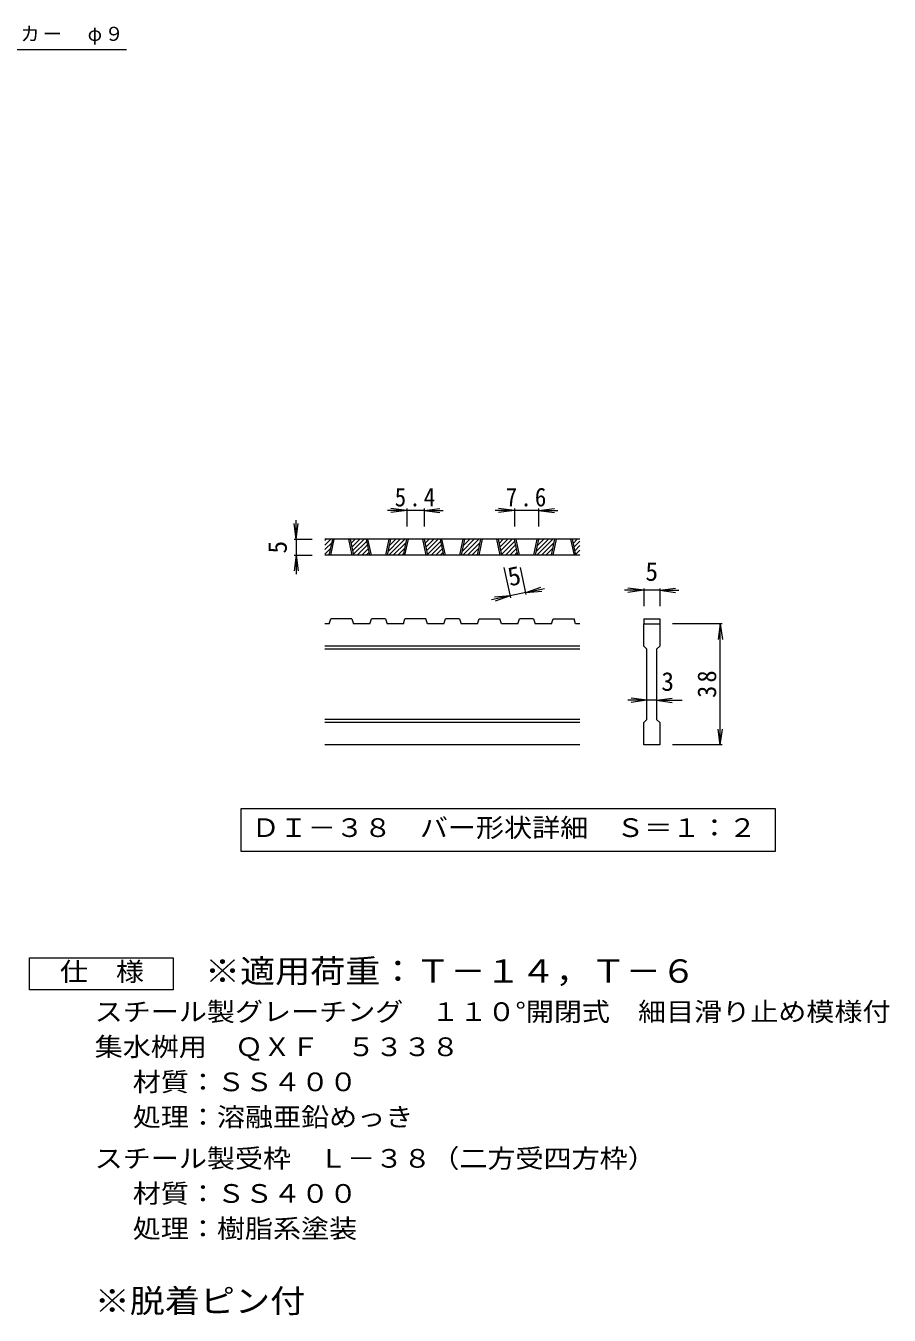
# Model space of a CAD drawing. Units: millimetres on the paper, enlarged 5 times, with parts at other scales. Extents: x -865 to 882, y -688 to 590.
# Drawn here: x 205 to 882, y -566 to 445 of the extents above; entities that cross this region are included whole.
import ezdxf
from ezdxf.enums import TextEntityAlignment as Align

# ---------------------------------------------------------------- set-up
doc = ezdxf.new("R2010")
doc.units = ezdxf.units.MM
doc.header["$LTSCALE"] = 5
for name, color, linetype, lineweight in [('1-5_1-5ﾚｲﾔ', 7, 'Continuous', 9), ('D-0', 3, 'Continuous', 9), ('D-4', 7, 'Continuous', 9), ('F-4_F-4ﾚｲﾔ', 2, 'Continuous', 9), ('F-5_F-5ﾚｲﾔ', 7, 'Continuous', 9)]:
    doc.layers.add(name, color=color, linetype=linetype, lineweight=lineweight)
doc.styles.add('ＭＳ ゴシック', font='')
doc.styles.get('ＭＳ ゴシック').set_extended_font_data('MS Gothic')

msp = doc.modelspace()

# ---------------------------------------------------------------- linework, layer by layer
at = {"layer": '1-5_1-5ﾚｲﾔ'}
msp.add_line((167.305, 426.191), (284.223, 426.191), dxfattribs=at)
at = {"layer": 'D-0'}
for p, q in [((439.761, 37.768), (444.294, 42.301)), ((439.761, 41.303), (440.759, 42.301)), ((639.761, 42.301), (439.761, 42.301)), ((443.199, 29.801), (445.874, 42.301)), ((444.449, 29.801), (447.124, 42.301)), ((458.199, 42.301), (460.874, 29.801)), ((459.449, 42.301), (462.124, 29.801)), ((459.535, 41.902), (459.934, 42.301)), ((460.158, 38.99), (463.469, 42.301)), ((460.781, 36.077), (467.005, 42.301)), ((461.404, 33.165), (470.54, 42.301)), ((462.027, 30.253), (472.557, 40.782)), ((474.907, 29.801), (472.232, 42.301)), ((476.157, 29.801), (473.482, 42.301)), ((489.907, 42.301), (487.232, 29.801)), ((491.157, 42.301), (488.482, 29.801)), ((489.07, 32.546), (498.825, 42.301)), ((489.86, 29.801), (502.36, 42.301)), ((490.032, 37.044), (495.289, 42.301)), ((490.995, 41.542), (491.753, 42.301)), ((501.265, 29.801), (503.94, 42.301)), ((502.515, 29.801), (505.19, 42.301)), ((516.265, 42.301), (518.94, 29.801)), ((517.515, 42.301), (520.19, 29.801)), ((517.601, 41.902), (518, 42.301)), ((518.224, 38.99), (521.535, 42.301)), ((518.847, 36.077), (525.071, 42.301)), ((519.47, 33.165), (528.606, 42.301)), ((520.094, 30.253), (530.623, 40.782)), ((532.973, 29.801), (530.298, 42.301)), ((534.223, 29.801), (531.548, 42.301)), ((547.973, 42.301), (545.298, 29.801)), ((549.223, 42.301), (546.548, 29.801)), ((547.136, 32.546), (556.891, 42.301)), ((547.926, 29.801), (560.426, 42.301)), ((548.098, 37.044), (553.355, 42.301)), ((549.061, 41.542), (549.82, 42.301)), ((559.331, 29.801), (562.006, 42.301)), ((560.581, 29.801), (563.256, 42.301)), ((574.331, 42.301), (577.006, 29.801)), ((575.581, 42.301), (578.256, 29.801)), ((575.667, 41.902), (576.066, 42.301)), ((576.29, 38.99), (579.601, 42.301)), ((576.913, 36.077), (583.137, 42.301)), ((577.536, 33.165), (586.672, 42.301)), ((578.16, 30.253), (588.689, 40.782)), ((591.039, 29.801), (588.364, 42.301)), ((592.289, 29.801), (589.614, 42.301)), ((606.039, 42.301), (603.364, 29.801)), ((607.289, 42.301), (604.614, 29.801)), ((605.202, 32.546), (614.957, 42.301)), ((605.992, 29.801), (618.492, 42.301)), ((606.164, 37.044), (611.421, 42.301)), ((607.127, 41.542), (607.886, 42.301)), ((617.397, 29.801), (620.072, 42.301)), ((618.647, 29.801), (621.322, 42.301)), ((632.397, 42.301), (635.072, 29.801)), ((633.647, 42.301), (636.322, 29.801)), ((633.733, 41.902), (634.132, 42.301)), ((634.356, 38.99), (637.667, 42.301)), ((634.979, 36.077), (639.761, 40.859)), ((439.761, 34.232), (445.342, 39.813)), ((439.761, 30.697), (444.379, 35.315)), ((442.4, 29.801), (443.417, 30.817)), ((465.111, 29.801), (473.18, 37.87)), ((468.647, 29.801), (473.804, 34.958)), ((472.182, 29.801), (474.427, 32.045)), ((493.395, 29.801), (503.408, 39.813)), ((496.931, 29.801), (502.445, 35.315)), ((500.467, 29.801), (501.483, 30.817)), ((523.177, 29.801), (531.246, 37.87)), ((526.713, 29.801), (531.87, 34.958)), ((530.248, 29.801), (532.493, 32.045)), ((551.461, 29.801), (561.474, 39.813)), ((554.997, 29.801), (560.511, 35.315)), ((558.533, 29.801), (559.549, 30.817)), ((581.243, 29.801), (589.312, 37.87)), ((584.779, 29.801), (589.936, 34.958)), ((588.314, 29.801), (590.559, 32.045)), ((609.527, 29.801), (619.54, 39.813)), ((613.063, 29.801), (618.577, 35.315)), ((616.599, 29.801), (617.615, 30.817)), ((635.602, 33.165), (639.761, 37.323)), ((636.226, 30.253), (639.761, 33.788)), ((639.761, 29.801), (439.761, 29.801)), ((639.309, 29.801), (639.761, 30.252)), ((443.199, -23.949), (444.449, -20.199)), ((460.874, -20.199), (444.449, -20.199)), ((460.874, -20.199), (462.124, -23.949)), ((474.907, -23.949), (476.157, -20.199)), ((487.232, -20.199), (476.157, -20.199)), ((487.232, -20.199), (488.482, -23.949)), ((501.265, -23.949), (502.515, -20.199)), ((518.94, -20.199), (502.515, -20.199)), ((520.19, -23.949), (518.94, -20.199)), ((532.973, -23.949), (534.223, -20.199)), ((545.298, -20.199), (534.223, -20.199)), ((545.298, -20.199), (546.548, -23.949)), ((559.331, -23.949), (560.581, -20.199)), ((560.581, -20.199), (577.006, -20.199)), ((578.256, -23.949), (577.006, -20.199)), ((591.039, -23.949), (592.289, -20.199)), ((603.364, -20.199), (592.289, -20.199)), ((603.364, -20.199), (604.614, -23.949)), ((617.397, -23.949), (618.647, -20.199)), ((618.647, -20.199), (635.072, -20.199)), ((636.322, -23.949), (635.072, -20.199)), ((689.761, -20.199), (702.261, -20.199)), ((689.761, -20.199), (689.761, -23.949)), ((702.261, -20.199), (702.261, -23.949)), ((443.199, -23.949), (439.761, -23.949)), ((474.907, -23.949), (462.124, -23.949)), ((501.265, -23.949), (488.482, -23.949)), ((532.973, -23.949), (520.19, -23.949)), ((559.331, -23.949), (546.548, -23.949)), ((591.039, -23.949), (578.256, -23.949)), ((617.397, -23.949), (604.614, -23.949)), ((639.761, -23.949), (636.322, -23.949)), ((689.761, -23.949), (702.261, -23.949)), ((689.761, -41.449), (689.761, -23.949)), ((702.261, -23.949), (702.261, -41.449)), ((639.761, -41.449), (439.761, -41.449)), ((639.761, -43.949), (439.761, -43.949)), ((689.761, -41.449), (692.261, -43.949)), ((692.261, -98.949), (692.261, -43.949)), ((699.761, -43.949), (702.261, -41.449)), ((699.761, -43.949), (699.761, -98.949)), ((639.761, -98.949), (439.761, -98.949)), ((699.761, -98.949), (702.261, -101.449)), ((639.761, -101.449), (439.761, -101.449)), ((702.261, -101.449), (702.261, -118.949)), ((639.761, -118.949), (439.761, -118.949)), ((702.261, -118.949), (689.761, -118.949))]:
    msp.add_line(p, q, dxfattribs=at)
msp.add_lwpolyline([(689.761, -118.949), (689.761, -101.449), (692.261, -98.949)], dxfattribs=at)
at = {"layer": 'D-0', "color": 7}
msp.add_lwpolyline([(373.934, -168.949), (373.934, -202.175), (793.088, -202.175), (793.088, -168.949)], close=True, dxfattribs=at)
at = {"layer": 'D-4'}
for p, q in [((503.94, 64.801), (488.94, 64.801)), ((503.94, 64.801), (491.547, 66.433)), ((503.94, 64.801), (491.547, 63.169)), ((503.94, 66.301), (503.94, 52.301)), ((517.515, 64.801), (503.94, 64.801)), ((517.515, 64.801), (529.908, 66.433)), ((517.515, 66.301), (517.515, 52.301)), ((517.515, 64.801), (529.908, 63.169)), ((517.515, 64.801), (532.515, 64.801)), ((588.364, 64.801), (573.364, 64.801)), ((588.364, 64.801), (575.971, 66.433)), ((588.364, 64.801), (575.971, 63.169)), ((588.364, 66.301), (588.364, 52.301)), ((607.289, 64.801), (588.364, 64.801)), ((607.289, 64.801), (619.682, 66.433)), ((607.289, 66.301), (607.289, 52.301)), ((607.289, 64.801), (619.682, 63.169)), ((607.289, 64.801), (622.289, 64.801)), ((417.261, 42.301), (415.629, 54.694)), ((417.261, 42.301), (417.261, 57.301)), ((417.261, 42.301), (418.892, 54.694)), ((415.761, 42.301), (429.761, 42.301)), ((417.261, 42.301), (417.261, 29.801)), ((417.261, 29.801), (415.629, 17.408)), ((415.761, 29.801), (429.761, 29.801)), ((417.261, 29.801), (418.892, 17.408)), ((417.261, 29.801), (417.261, 14.801)), ((585.408, -3.618), (580.349, 20.022)), ((597.631, -1.002), (593.132, 20.022)), ((597.317, 0.465), (585.094, -2.151)), ((597.317, 0.465), (609.094, 4.654)), ((597.317, 0.465), (611.985, 3.604)), ((597.317, 0.465), (609.777, 1.463)), ((689.761, 2.301), (674.761, 2.301)), ((689.761, 2.301), (677.368, 3.932)), ((689.761, 2.301), (677.368, 0.669)), ((689.761, 3.801), (689.761, -10.199)), ((702.261, 2.301), (689.761, 2.301)), ((702.261, 2.301), (714.654, 3.932)), ((702.261, 3.801), (702.261, -10.199)), ((702.261, 2.301), (714.654, 0.669)), ((702.261, 2.301), (717.261, 2.301)), ((585.094, -2.151), (570.426, -5.29)), ((585.094, -2.151), (572.634, -3.149)), ((585.094, -2.151), (573.317, -6.34)), ((751.261, -23.949), (712.261, -23.949)), ((749.761, -23.949), (748.129, -36.342)), ((749.761, -23.949), (751.392, -36.342)), ((749.761, -118.949), (749.761, -23.949)), ((692.261, -83.949), (677.261, -83.949)), ((692.261, -83.949), (679.868, -82.317)), ((692.261, -83.949), (679.868, -85.58)), ((699.761, -83.949), (692.261, -83.949)), ((699.761, -83.949), (712.154, -82.317)), ((699.761, -83.949), (712.154, -85.58)), ((699.761, -83.949), (719.761, -83.949)), ((749.761, -118.949), (748.129, -106.556)), ((749.761, -118.949), (751.392, -106.556)), ((751.261, -118.949), (712.261, -118.949))]:
    msp.add_line(p, q, dxfattribs=at)
at = {"layer": 'F-4_F-4ﾚｲﾔ'}
msp.add_lwpolyline([(208.192, -310.913), (208.192, -285.912), (320.692, -285.912), (320.692, -310.913)], close=True, dxfattribs=at)

# ---------------------------------------------------------------- texts
at = {"layer": '1-5_1-5ﾚｲﾔ', "insert": (165.909, 430.068), "char_height": 11, "attachment_point": 7, "style": 'ＭＳ ゴシック'}
msp.add_mtext('\\T1.17;アンカー\u3000φ９', dxfattribs=at)
at = {"layer": 'D-0', "color": 2, "style": 'ＭＳ ゴシック', "width": 1.1}
msp.add_text('ＤＩ－３８\u3000バー形状詳細\u3000Ｓ＝１：２', height=14.66, dxfattribs=at).set_placement((382.261, -195.562), align=Align.BOTTOM_LEFT)
at = {"layer": 'D-4', "color": 2, "style": 'ＭＳ ゴシック'}
for rotation, p in [(90, (414.261, 31.051)), (12.079, (585.688, 1.044))]:
    msp.add_text('5', height=14.66, rotation=rotation, dxfattribs=at).set_placement(p, align=Align.BOTTOM_LEFT)
for s, p in [('5', (691.011, 5.301)), ('3', (703.511, -80.949))]:
    msp.add_text(s, height=14.66, dxfattribs=at).set_placement(p, align=Align.BOTTOM_LEFT)
at = {"layer": 'D-4', "color": 2, "char_height": 14.66, "attachment_point": 7, "style": 'ＭＳ ゴシック'}
for s, insert in [('\\T1.27;\\W0.9;5.4', (494.478, 67.801)), ('\\T1.27;\\W0.9;7.6', (581.577, 67.801))]:
    msp.add_mtext(s, dxfattribs=dict(at, insert=insert))
at = {"layer": 'D-4', "color": 2, "insert": (746.761, -82.074), "char_height": 14.66, "attachment_point": 7, "rotation": 90, "style": 'ＭＳ ゴシック'}
msp.add_mtext('\\T1.27;\\W0.95;38', dxfattribs=at)
at = {"layer": 'F-4_F-4ﾚｲﾔ', "style": 'ＭＳ ゴシック', "width": 1.1}
for s, p in [('仕\u3000様', (231.942, -308.413)), ('スチール製グレーチング\u3000１１０°開閉式\u3000細目滑り止め模様付', (259.236, -339.873)), ('集水桝用\u3000ＱＸＦ\u3000５３３８', (259.237, -367.373)), ('材質：ＳＳ４００', (289.093, -394.872)), ('処理：溶融亜鉛めっき', (289.093, -422.372)), ('スチール製受枠\u3000Ｌ－３８（二方受四方枠）', (259.237, -454.873)), ('材質：ＳＳ４００', (289.093, -482.373)), ('処理：樹脂系塗装', (289.093, -509.873))]:
    msp.add_text(s, height=14.66, dxfattribs=at).set_placement(p, align=Align.BOTTOM_LEFT)
at = {"layer": 'F-4_F-4ﾚｲﾔ', "color": 3, "style": 'ＭＳ ゴシック', "width": 1.1}
msp.add_text('※脱着ピン付', height=18.33, dxfattribs=at).set_placement((259.237, -569.55), align=Align.BOTTOM_LEFT)
at = {"layer": 'F-5_F-5ﾚｲﾔ', "color": 3, "style": 'ＭＳ ゴシック', "width": 1.1}
msp.add_text('※適用荷重：Ｔ－１４，Ｔ－６', height=18.33, dxfattribs=at).set_placement((345.692, -310.913), align=Align.BOTTOM_LEFT)

doc.saveas('drawing.dxf')
